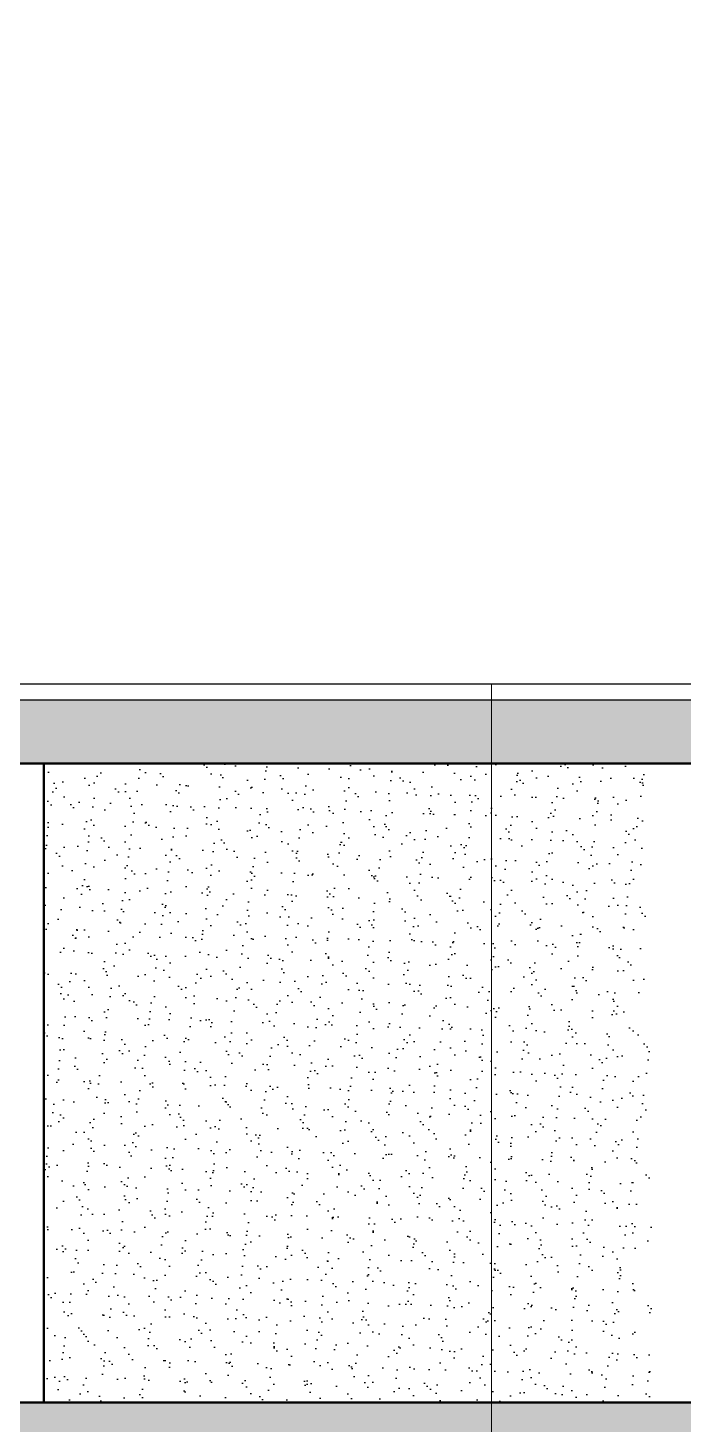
# Model space of a CAD drawing. Header units: millimetres. Extents: x 14753 to 45183, y 5640 to 19518.
# Drawn here: x 41762.2 to 41808.3, y 18239.7 to 18338 of the extents above; entities that cross this region are included whole.
import ezdxf

# ---------------------------------------------------------------- set-up
doc = ezdxf.new("R2010")
doc.units = ezdxf.units.MM
doc.linetypes.add('DASHDOT2', pattern=[0.5, 0.25, -0.125, 0, -0.125])
doc.linetypes.add('HIDDEN', pattern=[0.375, 0.25, -0.125])
for name, color, linetype in [('5', 5, 'HIDDEN'), ('SIVA', 8, 'Continuous'), ('tarama', 253, 'Continuous')]:
    doc.layers.add(name, color=color, linetype=linetype)
doc.layers.add('Duvar', color=1, linetype='Continuous', lineweight=50)
doc.layers.add('YAZI', color=1, linetype='Continuous', lineweight=0)

# ---------------------------------------------------------------- blocks, each defined once
blk = doc.blocks.new('A$C1A495F32')
at = {"layer": 'tarama', "ltscale": 10}
h = blk.add_hatch(dxfattribs=at)
h.set_pattern_fill('DOTS', color=256, scale=0.01, style=0)
h.set_pattern_definition([(0, (3.75506, 2.325), (0.0079375, 0.015875), [0, -0.015875])])
h.paths.add_polyline_path([(7.488, 4.05), (5.45, 4.05), (5.45, 3.8), (5.4634, 3.8), (5.4699, 3.8, -0.414214), (5.475, 3.7949), (5.475, 3.7051, -0.414214), (5.4699, 3.7), (5.45, 3.7), (5.45, 3.45), (6.95, 3.45), (6.95, 2.325), (7.2187, 2.325, 0.003593), (7.2388, 2.375), (7, 2.375), (7, 2.875), (7, 3.375), (7, 3.5), (5.5, 3.5), (5.5, 4), (7.4917, 4, 0.003342)])
at = {"layer": 'tarama'}
h = blk.add_hatch(dxfattribs=at)
h.set_pattern_fill('AR-SAND', color=256, scale=0.0005, angle=-90, style=0)
h.set_pattern_definition([(232.5, (6.475, 4), (-0.02447066, 0.0008), [0, -0.019304, 0, -0.02159, 0, -0.0206375]), (262.5, (6.475, 4), (-0.0358413, -0.0224762), [0, -0.010414, 0, -0.017399, 0, -0.0066675]), (302.5, (6.475, 4.015621), (-7.186e-05, -0.0395496), [0, -0.00635, 0, -0.02286, 0, -0.029845]), (312.5, (6.475, 4.01562), (-0.0111465, -0.0381778), [0, -0.003175, 0, -0.014986, 0, -0.017145])])
h.paths.add_polyline_path([(6, 3.5), (6, 4), (6.475, 4), (6.475, 3.5)])
at = {"layer": 'Duvar', "ltscale": 10}
for p, q in [((7.5, 4), (5.5, 4)), ((7.4917, 3.5), (5.5, 3.5))]:
    blk.add_line(p, q, dxfattribs=at)
at = {"layer": 'Duvar'}
blk.add_line((6, 3.5), (6, 4), dxfattribs=at)
at = {"layer": 'SIVA', "ltscale": 10}
for points in [[(5.4375, 4.0625), (7.487, 4.0625)], [(5.45, 3.8), (5.45, 4.05), (7.488, 4.05)]]:
    blk.add_lwpolyline(points, dxfattribs=at)
at = {"layer": 'tarama', "linetype": 'DASHDOT2', "ltscale": 50}
blk.add_circle((3.75, 3.75), 3.75, dxfattribs=at)
at = {"layer": 'YAZI', "linetype": 'Continuous'}
blk.add_lwpolyline([(6.35, 2.0249), (6.35, 3.3049), (6.35, 4.0625)], dxfattribs=at)

msp = doc.modelspace()

# ---------------------------------------------------------------- block references
at = {"layer": '5', "color": 8, "linetype": 'ByBlock', "xscale": 90.00000000014552, "yscale": 90.00000000014552, "zscale": 90.00000000014552}
msp.add_blockref('A$C1A495F32', (41223.326, 17926.161, -574.204), dxfattribs=at)

doc.saveas('drawing.dxf')
